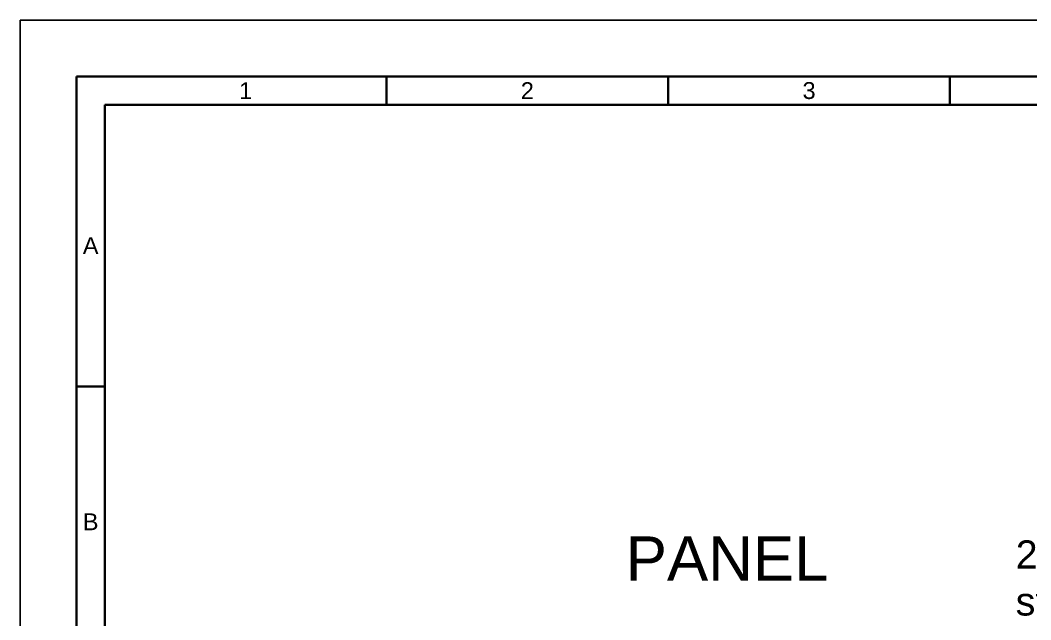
# Model space of a CAD drawing. Header units: millimetres. Extents: x 0 to 420, y 0 to 297.
# Drawn here: x 0 to 179.3, y 190.6 to 297 of the extents above; entities that cross this region are included whole.
import ezdxf

# ---------------------------------------------------------------- set-up
doc = ezdxf.new("R2010")
doc.units = ezdxf.units.MM
for name, color, linetype, lineweight, true_color in [('frame', 5, 'Continuous', 35, 0x0000ff), ('notes', 94, 'Continuous', 25, 0x008000), ('paper outline', 1, 'Continuous', 25, 0xff0000)]:
    doc.layers.add(name, color=color, linetype=linetype, lineweight=lineweight, true_color=true_color)
doc.styles.add('textstyle1', font='')
doc.styles.add('textstyle13', font='')
doc.styles.add('textstyle15', font='')
doc.styles.add('textstyle17', font='')
doc.styles.add('textstyle3', font='')
doc.styles.add('textstyle34', font='')
doc.styles.add('textstyle37', font='')
doc.styles.get('textstyle1').set_extended_font_data('Nimbus Sans L')
doc.styles.get('textstyle13').set_extended_font_data('Nimbus Sans L')
doc.styles.get('textstyle15').set_extended_font_data('Nimbus Sans L')
doc.styles.get('textstyle17').set_extended_font_data('Nimbus Sans L')
doc.styles.get('textstyle3').set_extended_font_data('Nimbus Sans L')
doc.styles.get('textstyle34').set_extended_font_data('Nimbus Sans L')
doc.styles.get('textstyle37').set_extended_font_data('Nimbus Sans L')

msp = doc.modelspace()

# ---------------------------------------------------------------- linework, layer by layer
at = {"layer": 'frame'}
for p, q in [((410, 287), (10, 287)), ((10, 287), (10, 10)), ((65, 287), (65, 282)), ((115, 287), (115, 282)), ((165, 287), (165, 282)), ((405, 282), (15, 282)), ((15, 282), (15, 15)), ((15, 232), (10, 232))]:
    msp.add_line(p, q, dxfattribs=at)
at = {"layer": 'paper outline'}
for p, q in [((420, 297), (0, 297)), ((0, 297), (0, 0))]:
    msp.add_line(p, q, dxfattribs=at)

# ---------------------------------------------------------------- texts
at = {"layer": 'frame', "char_height": 3, "attachment_point": 5}
for s, insert, style in [('1', (40, 284.5), 'textstyle13'), ('2', (90, 284.5), 'textstyle15'), ('3', (140, 284.5), 'textstyle17'), ('A', (12.5, 257), 'textstyle1'), ('B', (12.5, 208), 'textstyle3')]:
    msp.add_mtext(s, dxfattribs=dict(at, insert=insert, style=style))
at = {"layer": 'notes', "char_height": 5, "attachment_point": 4}
for s, insert, style in [('\\H7.85714;PANEL', (107.46, 201.48), 'textstyle37'), ('2× M3×13\\Pstandoffs', (176.67, 198), 'textstyle34')]:
    msp.add_mtext(s, dxfattribs=dict(at, insert=insert, style=style))

doc.saveas('drawing.dxf')
